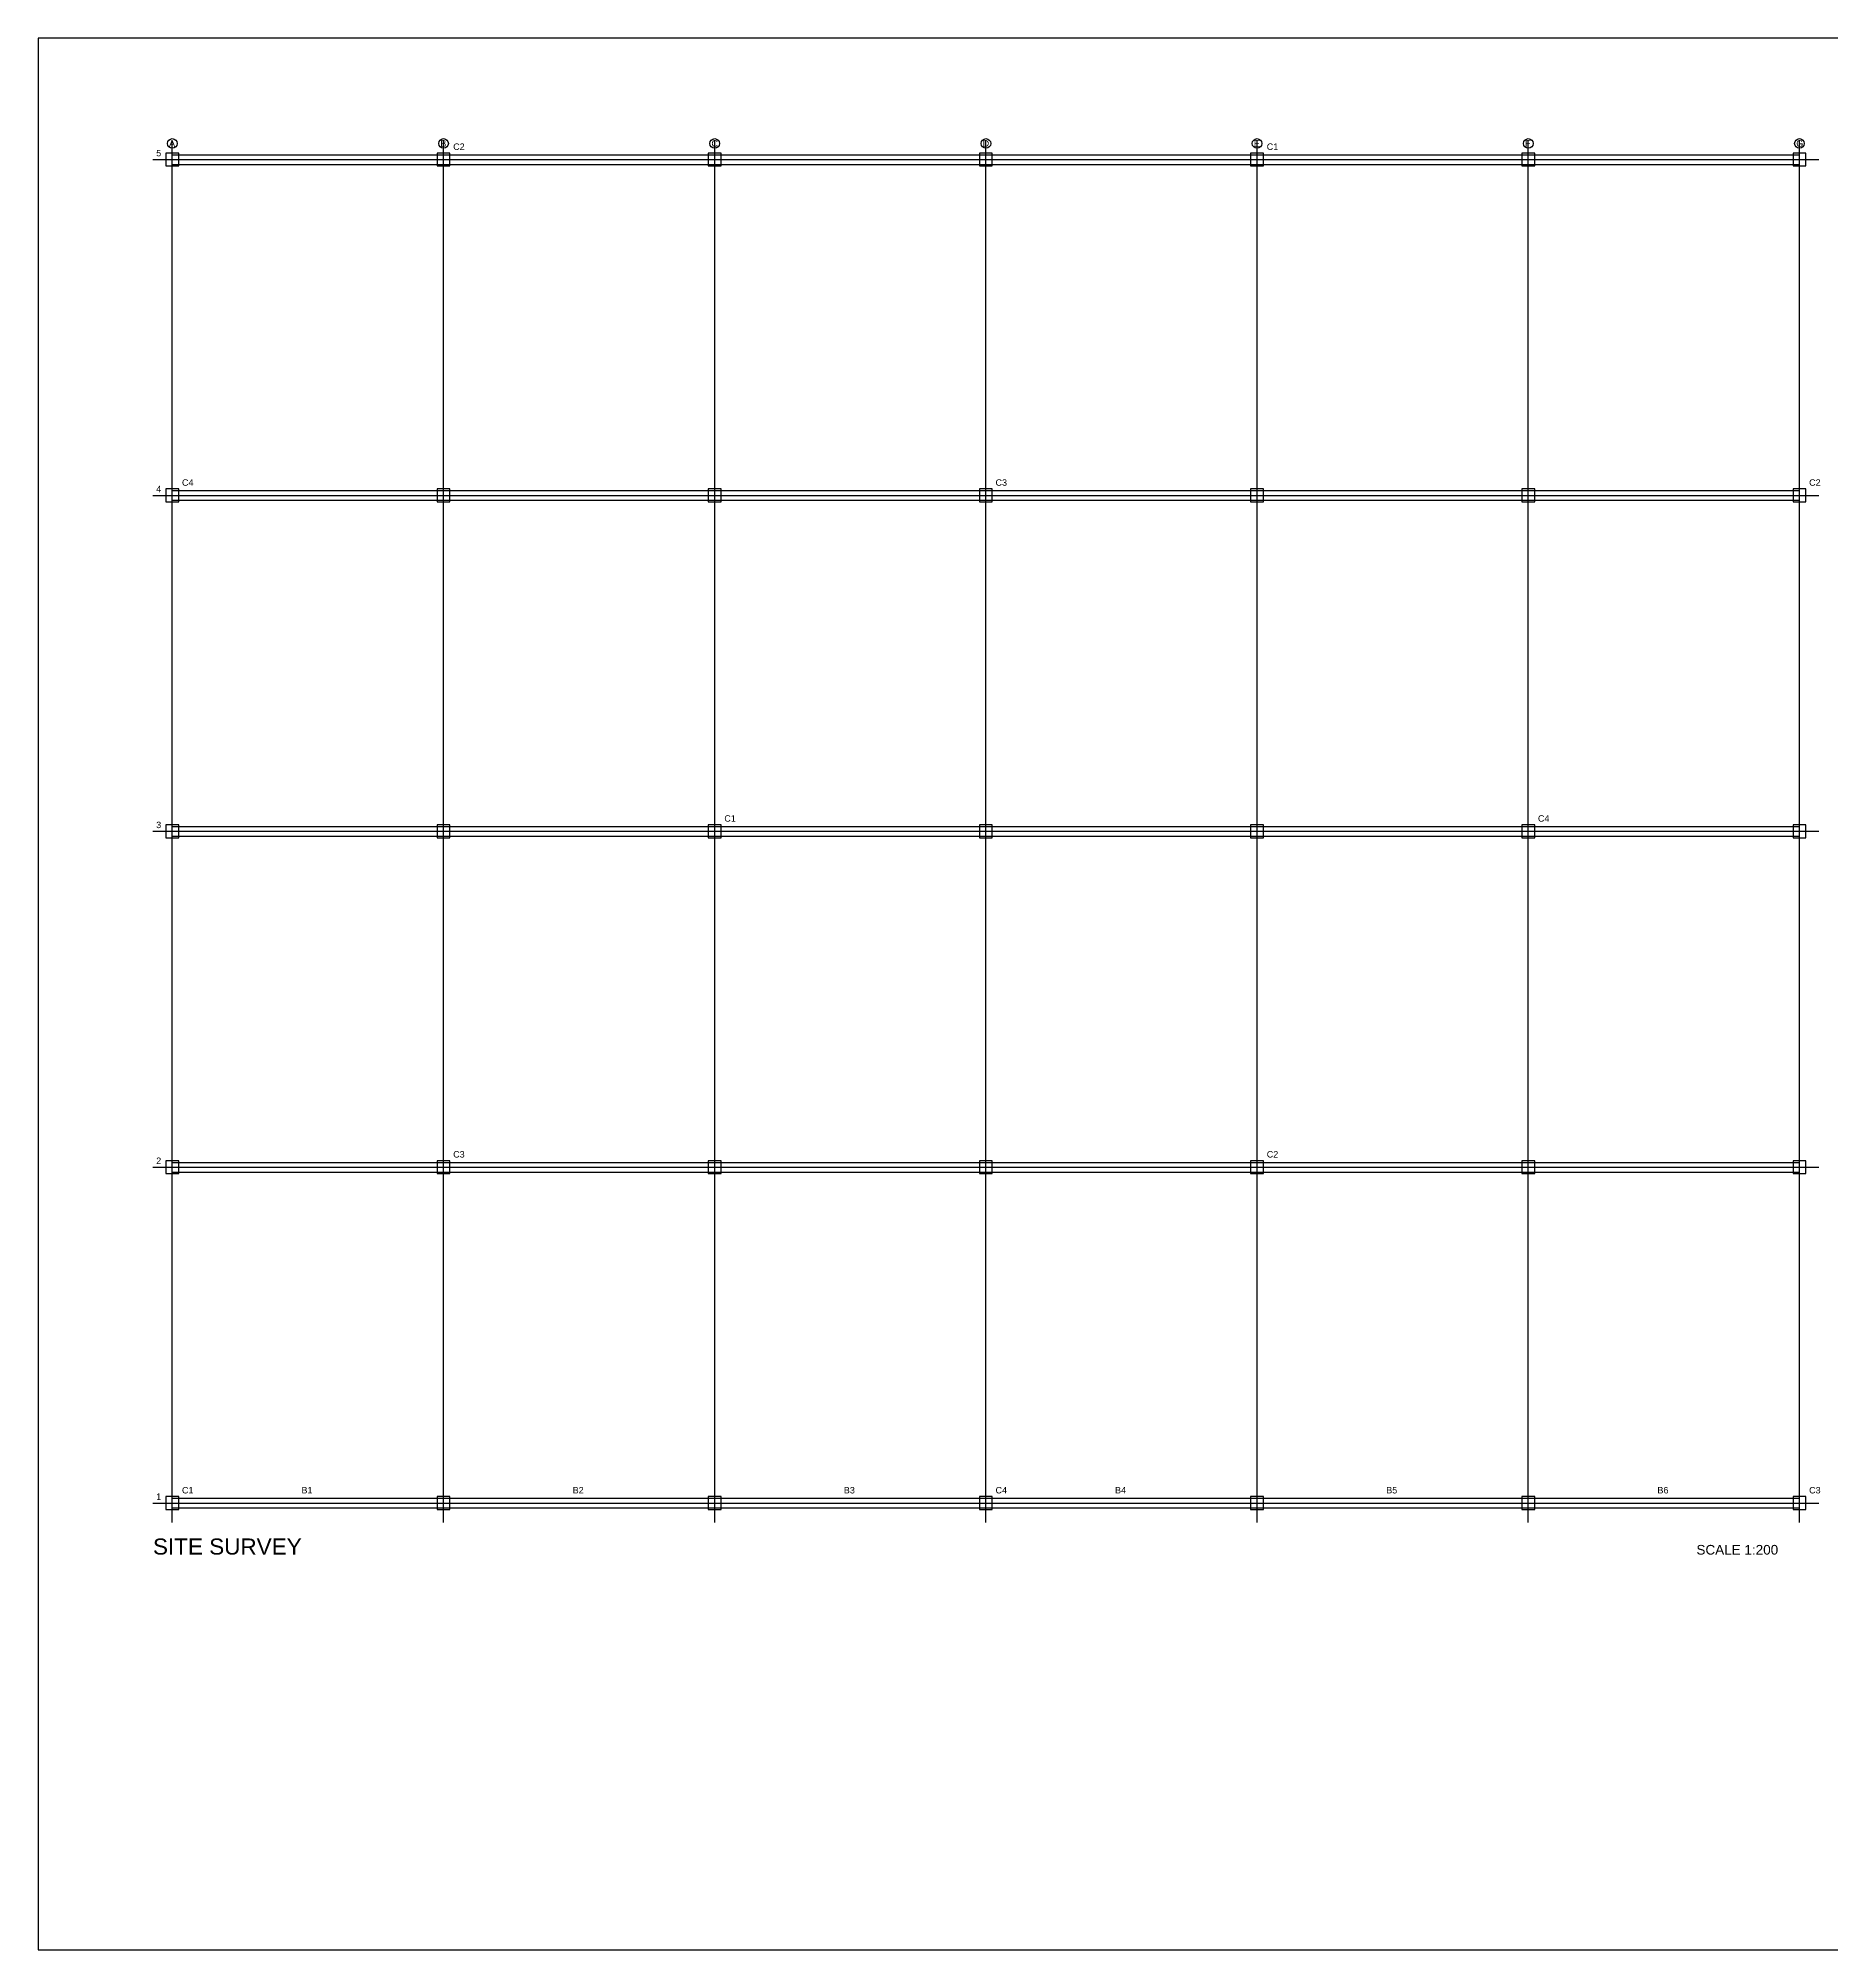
# Model space of a CAD drawing. Header units: millimetres. Extents: x 0 to 841, y 0 to 594.
# Drawn here: x 0 to 557, y 0 to 594 of the extents above; entities that cross this region are included whole.
import ezdxf

# ---------------------------------------------------------------- set-up
doc = ezdxf.new("R2010")
doc.units = ezdxf.units.MM
for name, color, linetype in [('BEAM', 7, 'Continuous'), ('COLUMN', 7, 'Continuous'), ('FRAME', 7, 'Continuous'), ('GRID', 7, 'Continuous'), ('TITLES', 7, 'Continuous')]:
    doc.layers.add(name, color=color, linetype=linetype)
doc.styles.add('Arial', font='arial.ttf')

msp = doc.modelspace()

# ---------------------------------------------------------------- linework, layer by layer
at = {"layer": 'BEAM'}
for p, q in [((41.64, 557.8), (113.84, 557.8)), ((41.64, 554.8), (113.84, 554.8)), ((113.84, 557.8), (186.05, 557.8)), ((113.84, 554.8), (186.05, 554.8)), ((186.05, 557.8), (258.25, 557.8)), ((186.05, 554.8), (258.25, 554.8)), ((258.25, 557.8), (330.45, 557.8)), ((258.25, 554.8), (330.45, 554.8)), ((330.45, 557.8), (402.65, 557.8)), ((330.45, 554.8), (402.65, 554.8)), ((402.65, 557.8), (474.86, 557.8)), ((402.65, 554.8), (474.86, 554.8)), ((474.86, 557.8), (547.06, 557.8)), ((474.86, 554.8), (547.06, 554.8)), ((41.64, 453.43), (113.84, 453.43)), ((113.84, 453.43), (186.05, 453.43)), ((186.05, 453.43), (258.25, 453.43)), ((258.25, 453.43), (330.45, 453.43)), ((330.45, 453.43), (402.65, 453.43)), ((402.65, 453.43), (474.86, 453.43)), ((474.86, 453.43), (547.06, 453.43)), ((41.64, 450.43), (113.84, 450.43)), ((113.84, 450.43), (186.05, 450.43)), ((186.05, 450.43), (258.25, 450.43)), ((258.25, 450.43), (330.45, 450.43)), ((330.45, 450.43), (402.65, 450.43)), ((402.65, 450.43), (474.86, 450.43)), ((474.86, 450.43), (547.06, 450.43)), ((41.64, 349.05), (113.84, 349.05)), ((41.64, 346.05), (113.84, 346.05)), ((113.84, 349.05), (186.05, 349.05)), ((113.84, 346.05), (186.05, 346.05)), ((186.05, 349.05), (258.25, 349.05)), ((186.05, 346.05), (258.25, 346.05)), ((258.25, 349.05), (330.45, 349.05)), ((258.25, 346.05), (330.45, 346.05)), ((330.45, 349.05), (402.65, 349.05)), ((330.45, 346.05), (402.65, 346.05)), ((402.65, 349.05), (474.86, 349.05)), ((402.65, 346.05), (474.86, 346.05)), ((474.86, 349.05), (547.06, 349.05)), ((474.86, 346.05), (547.06, 346.05)), ((41.64, 244.68), (113.84, 244.68)), ((113.84, 244.68), (186.05, 244.68)), ((186.05, 244.68), (258.25, 244.68)), ((258.25, 244.68), (330.45, 244.68)), ((330.45, 244.68), (402.65, 244.68)), ((402.65, 244.68), (474.86, 244.68)), ((474.86, 244.68), (547.06, 244.68)), ((41.64, 241.68), (113.84, 241.68)), ((113.84, 241.68), (186.05, 241.68)), ((186.05, 241.68), (258.25, 241.68)), ((258.25, 241.68), (330.45, 241.68)), ((330.45, 241.68), (402.65, 241.68)), ((402.65, 241.68), (474.86, 241.68)), ((474.86, 241.68), (547.06, 241.68)), ((41.64, 140.3), (113.84, 140.3)), ((41.64, 137.3), (113.84, 137.3)), ((113.84, 140.3), (186.05, 140.3)), ((113.84, 137.3), (186.05, 137.3)), ((186.05, 140.3), (258.25, 140.3)), ((186.05, 137.3), (258.25, 137.3)), ((258.25, 140.3), (330.45, 140.3)), ((258.25, 137.3), (330.45, 137.3)), ((330.45, 140.3), (402.65, 140.3)), ((330.45, 137.3), (402.65, 137.3)), ((402.65, 140.3), (474.86, 140.3)), ((402.65, 137.3), (474.86, 137.3)), ((474.86, 140.3), (547.06, 140.3)), ((474.86, 137.3), (547.06, 137.3))]:
    msp.add_line(p, q, dxfattribs=at)
at = {"layer": 'COLUMN'}
for points in [[(39.64, 554.3), (43.64, 554.3), (43.64, 558.3), (39.64, 558.3)], [(123.88, 554.3), (127.88, 554.3), (127.88, 558.3), (123.88, 558.3)], [(208.11, 554.3), (212.11, 554.3), (212.11, 558.3), (208.11, 558.3)], [(292.35, 554.3), (296.35, 554.3), (296.35, 558.3), (292.35, 558.3)], [(376.59, 554.3), (380.59, 554.3), (380.59, 558.3), (376.59, 558.3)], [(460.82, 554.3), (464.82, 554.3), (464.82, 558.3), (460.82, 558.3)], [(545.06, 554.3), (549.06, 554.3), (549.06, 558.3), (545.06, 558.3)], [(39.64, 449.93), (43.64, 449.93), (43.64, 453.93), (39.64, 453.93)], [(123.88, 449.93), (127.88, 449.93), (127.88, 453.93), (123.88, 453.93)], [(208.11, 449.93), (212.11, 449.93), (212.11, 453.93), (208.11, 453.93)], [(292.35, 449.93), (296.35, 449.93), (296.35, 453.93), (292.35, 453.93)], [(376.59, 449.93), (380.59, 449.93), (380.59, 453.93), (376.59, 453.93)], [(460.82, 449.93), (464.82, 449.93), (464.82, 453.93), (460.82, 453.93)], [(545.06, 449.93), (549.06, 449.93), (549.06, 453.93), (545.06, 453.93)], [(39.64, 345.55), (43.64, 345.55), (43.64, 349.55), (39.64, 349.55)], [(123.88, 345.55), (127.88, 345.55), (127.88, 349.55), (123.88, 349.55)], [(208.11, 345.55), (212.11, 345.55), (212.11, 349.55), (208.11, 349.55)], [(292.35, 345.55), (296.35, 345.55), (296.35, 349.55), (292.35, 349.55)], [(376.59, 345.55), (380.59, 345.55), (380.59, 349.55), (376.59, 349.55)], [(460.82, 345.55), (464.82, 345.55), (464.82, 349.55), (460.82, 349.55)], [(545.06, 345.55), (549.06, 345.55), (549.06, 349.55), (545.06, 349.55)], [(39.64, 241.18), (43.64, 241.18), (43.64, 245.18), (39.64, 245.18)], [(123.88, 241.18), (127.88, 241.18), (127.88, 245.18), (123.88, 245.18)], [(208.11, 241.18), (212.11, 241.18), (212.11, 245.18), (208.11, 245.18)], [(292.35, 241.18), (296.35, 241.18), (296.35, 245.18), (292.35, 245.18)], [(376.59, 241.18), (380.59, 241.18), (380.59, 245.18), (376.59, 245.18)], [(460.82, 241.18), (464.82, 241.18), (464.82, 245.18), (460.82, 245.18)], [(545.06, 241.18), (549.06, 241.18), (549.06, 245.18), (545.06, 245.18)], [(39.64, 136.8), (43.64, 136.8), (43.64, 140.8), (39.64, 140.8)], [(123.88, 136.8), (127.88, 136.8), (127.88, 140.8), (123.88, 140.8)], [(208.11, 136.8), (212.11, 136.8), (212.11, 140.8), (208.11, 140.8)], [(292.35, 136.8), (296.35, 136.8), (296.35, 140.8), (292.35, 140.8)], [(376.59, 136.8), (380.59, 136.8), (380.59, 140.8), (376.59, 140.8)], [(460.82, 136.8), (464.82, 136.8), (464.82, 140.8), (460.82, 140.8)], [(545.06, 136.8), (549.06, 136.8), (549.06, 140.8), (545.06, 140.8)]]:
    msp.add_lwpolyline(points, close=True, dxfattribs=at)
at = {"layer": 'FRAME'}
msp.add_lwpolyline([(0, 0), (841, 0), (841, 594), (0, 594)], close=True, dxfattribs=at)
at = {"layer": 'GRID'}
for p, q in [((41.64, 490.72), (41.64, 562.3)), ((125.88, 490.72), (125.88, 562.3)), ((210.11, 490.72), (210.11, 562.3)), ((294.35, 490.72), (294.35, 562.3)), ((378.59, 490.72), (378.59, 562.3)), ((462.82, 490.72), (462.82, 562.3)), ((547.06, 490.72), (547.06, 562.3)), ((35.64, 556.3), (109.56, 556.3)), ((109.56, 556.3), (183.47, 556.3)), ((183.47, 556.3), (257.39, 556.3)), ((257.39, 556.3), (331.31, 556.3)), ((331.31, 556.3), (405.23, 556.3)), ((405.23, 556.3), (479.14, 556.3)), ((479.14, 556.3), (553.06, 556.3)), ((41.64, 419.13), (41.64, 490.72)), ((125.88, 419.13), (125.88, 490.72)), ((210.11, 419.13), (210.11, 490.72)), ((294.35, 419.13), (294.35, 490.72)), ((378.59, 419.13), (378.59, 490.72)), ((462.82, 419.13), (462.82, 490.72)), ((547.06, 419.13), (547.06, 490.72)), ((35.64, 451.93), (109.56, 451.93)), ((109.56, 451.93), (183.47, 451.93)), ((183.47, 451.93), (257.39, 451.93)), ((257.39, 451.93), (331.31, 451.93)), ((331.31, 451.93), (405.23, 451.93)), ((405.23, 451.93), (479.14, 451.93)), ((479.14, 451.93), (553.06, 451.93)), ((41.64, 347.55), (41.64, 419.13)), ((125.88, 347.55), (125.88, 419.13)), ((210.11, 347.55), (210.11, 419.13)), ((294.35, 347.55), (294.35, 419.13)), ((378.59, 347.55), (378.59, 419.13)), ((462.82, 347.55), (462.82, 419.13)), ((547.06, 347.55), (547.06, 419.13)), ((35.64, 347.55), (109.56, 347.55)), ((41.64, 275.97), (41.64, 347.55)), ((109.56, 347.55), (183.47, 347.55)), ((125.88, 275.97), (125.88, 347.55)), ((183.47, 347.55), (257.39, 347.55)), ((210.11, 275.97), (210.11, 347.55)), ((257.39, 347.55), (331.31, 347.55)), ((294.35, 275.97), (294.35, 347.55)), ((331.31, 347.55), (405.23, 347.55)), ((378.59, 275.97), (378.59, 347.55)), ((405.23, 347.55), (479.14, 347.55)), ((462.82, 275.97), (462.82, 347.55)), ((479.14, 347.55), (553.06, 347.55)), ((547.06, 275.97), (547.06, 347.55)), ((41.64, 204.38), (41.64, 275.97)), ((125.88, 204.38), (125.88, 275.97)), ((210.11, 204.38), (210.11, 275.97)), ((294.35, 204.38), (294.35, 275.97)), ((378.59, 204.38), (378.59, 275.97)), ((462.82, 204.38), (462.82, 275.97)), ((547.06, 204.38), (547.06, 275.97)), ((35.64, 243.18), (109.56, 243.18)), ((109.56, 243.18), (183.47, 243.18)), ((183.47, 243.18), (257.39, 243.18)), ((257.39, 243.18), (331.31, 243.18)), ((331.31, 243.18), (405.23, 243.18)), ((405.23, 243.18), (479.14, 243.18)), ((479.14, 243.18), (553.06, 243.18)), ((41.64, 132.8), (41.64, 204.38)), ((125.88, 132.8), (125.88, 204.38)), ((210.11, 132.8), (210.11, 204.38)), ((294.35, 132.8), (294.35, 204.38)), ((378.59, 132.8), (378.59, 204.38)), ((462.82, 132.8), (462.82, 204.38)), ((547.06, 132.8), (547.06, 204.38)), ((35.64, 138.8), (109.56, 138.8)), ((109.56, 138.8), (183.47, 138.8)), ((183.47, 138.8), (257.39, 138.8)), ((257.39, 138.8), (331.31, 138.8)), ((331.31, 138.8), (405.23, 138.8)), ((405.23, 138.8), (479.14, 138.8)), ((479.14, 138.8), (553.06, 138.8))]:
    msp.add_line(p, q, dxfattribs=at)
for centre in [(41.64, 561.3), (125.88, 561.3), (210.11, 561.3), (294.35, 561.3), (378.59, 561.3), (462.82, 561.3), (547.06, 561.3)]:
    msp.add_circle(centre, 1.5, dxfattribs=at)

# ---------------------------------------------------------------- texts
at = {"layer": 'BEAM', "style": 'Arial'}
for s, p in [('B1', (81.76, 141.8)), ('B2', (166, 141.8)), ('B3', (250.23, 141.8)), ('B4', (334.47, 141.8)), ('B5', (418.7, 141.8)), ('B6', (502.94, 141.8))]:
    msp.add_text(s, height=2, dxfattribs=at).set_placement(p)
at = {"layer": 'COLUMN', "style": 'Arial'}
for s, p in [('C2', (128.88, 559.3)), ('C1', (381.59, 559.3)), ('C4', (44.64, 454.93)), ('C3', (297.35, 454.93)), ('C2', (550.06, 454.93)), ('C1', (213.11, 350.55)), ('C4', (465.82, 350.55)), ('C3', (128.88, 246.18)), ('C2', (381.59, 246.18)), ('C1', (44.64, 141.8)), ('C4', (297.35, 141.8)), ('C3', (550.06, 141.8))]:
    msp.add_text(s, height=2, dxfattribs=at).set_placement(p)
at = {"layer": 'GRID', "style": 'Arial'}
for s, p in [('5', (36.64, 557.3)), ('A', (40.64, 560.3)), ('B', (124.88, 560.3)), ('C', (209.11, 560.3)), ('D', (293.35, 560.3)), ('E', (377.59, 560.3)), ('F', (461.82, 560.3)), ('G', (546.06, 560.3)), ('4', (36.64, 452.93)), ('3', (36.64, 348.55)), ('2', (36.64, 244.18)), ('1', (36.64, 139.8))]:
    msp.add_text(s, height=2, dxfattribs=at).set_placement(p)
at = {"layer": 'TITLES', "style": 'Arial'}
for s, height, p in [('SITE SURVEY', 5, (35.64, 122.8)), ('SCALE 1:200', 3, (515.06, 122.8))]:
    msp.add_text(s, height=height, dxfattribs=at).set_placement(p)

doc.saveas('drawing.dxf')
